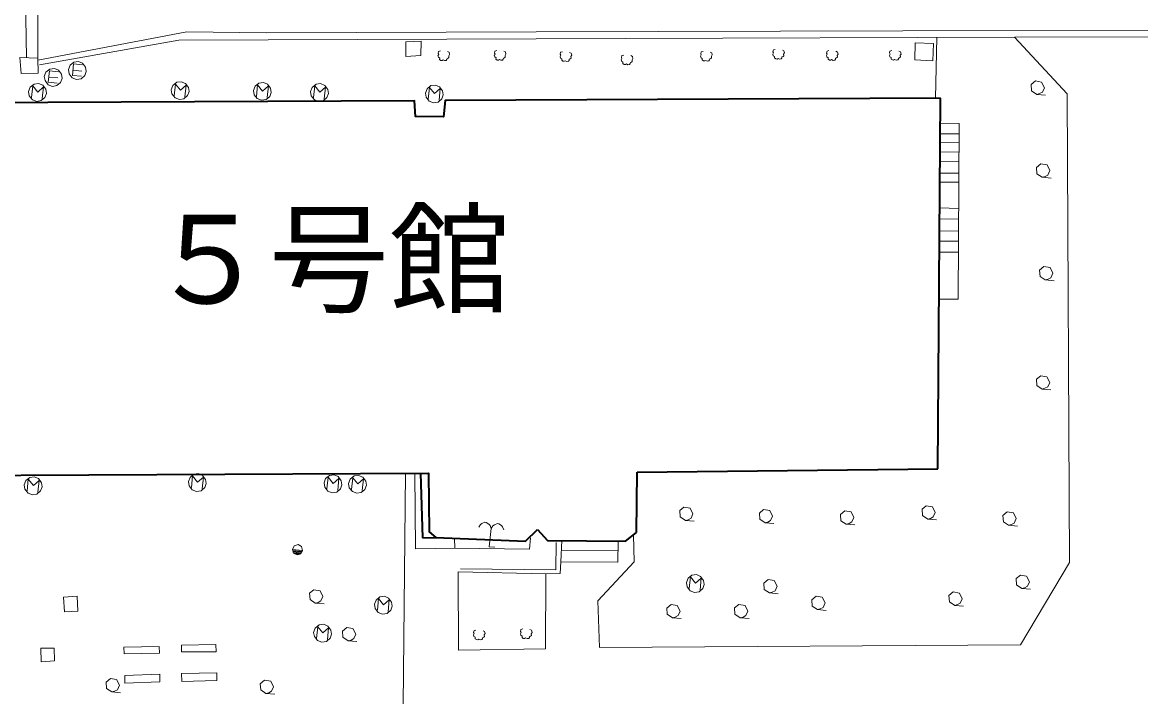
# Model space of a CAD drawing. Units: millimetres, scale not verified. Extents: x -594000 to 594000, y -420000 to 420000.
# Drawn here: x -4260 to 54654, y -67535 to -32032 of the extents above; entities that cross this region are included whole.
import ezdxf
from ezdxf.enums import TextEntityAlignment as Align

# ---------------------------------------------------------------- set-up
doc = ezdxf.new("R2010")
doc.units = ezdxf.units.MM
doc.header["$LTSCALE"] = 2000
for name, color, linetype, lineweight in [('0-0_0', 4, 'Continuous', 18), ('0-1_1', 4, 'Continuous', 18), ('0-2_2', 4, 'Continuous', 18), ('0-6_6', 2, 'Continuous', 40), ('0-A_10', 4, 'Continuous', 18), ('1-3_3', 6, 'Continuous', 50), ('1-5_5', 4, 'Continuous', 18), ('1-7_7', 4, 'Continuous', 18), ('1-8_8', 4, 'Continuous', 18), ('1-D_13', 4, 'Continuous', 18)]:
    doc.layers.add(name, color=color, linetype=linetype, lineweight=lineweight)
doc.styles.add('HG丸ｺﾞｼｯｸM-PRO', font='')
doc.styles.get('HG丸ｺﾞｼｯｸM-PRO').set_extended_font_data('HG丸ｺﾞｼｯｸM-PRO')

msp = doc.modelspace()

# ---------------------------------------------------------------- linework, layer by layer
at = {"layer": '0-0_0'}
for p, q in [((-1750, -34291), (-1543, -34124)), ((-1543, -34124), (-1304, -34087)), ((-1304, -34087), (-1087, -34188)), ((17641, -33666), (17674, -33725)), ((17724, -33989), (17791, -34036)), ((18074, -34033), (18109, -33991)), ((18202, -33788), (18248, -33722)), ((20609, -33647), (20642, -33706)), ((20692, -33971), (20759, -34017)), ((21042, -34014), (21077, -33972)), ((21170, -33769), (21216, -33703)), ((24072, -33706), (24105, -33765)), ((24155, -34030), (24222, -34076)), ((24505, -34074), (24540, -34031)), ((24633, -33829), (24679, -33762)), ((27296, -33878), (27329, -33937)), ((27858, -34001), (27904, -33934)), ((31477, -33688), (31510, -33747)), ((31561, -34012), (31627, -34058)), ((31910, -34056), (31946, -34013)), ((32038, -33811), (32085, -33744)), ((35284, -33584), (35317, -33642)), ((35368, -33907), (35434, -33953)), ((35717, -33951), (35752, -33908)), ((35845, -33706), (35891, -33639)), ((38105, -33649), (38138, -33708)), ((38188, -33972), (38255, -34019)), ((38537, -34016), (38573, -33974)), ((38666, -33771), (38712, -33705)), ((41423, -33643), (41456, -33701)), ((41507, -33966), (41574, -34012)), ((41856, -34010), (41892, -33967)), ((41985, -33765), (42031, -33699)), ((-3107, -34883), (-3021, -34657)), ((-3021, -34657), (-2814, -34489)), ((-2832, -34582), (-2896, -35188)), ((-2359, -34632), (-2832, -34582)), ((-2814, -34489), (-2575, -34452)), ((-2575, -34452), (-2358, -34553)), ((-2358, -34553), (-2199, -34758)), ((-2199, -34758), (-2167, -34982)), ((-1836, -34518), (-1750, -34291)), ((-1796, -34734), (-1836, -34518)), ((-1630, -34948), (-1796, -34734)), ((-1561, -34217), (-1625, -34822)), ((-1587, -34544), (-1122, -34593)), ((-1088, -34267), (-1561, -34217)), ((-1087, -34188), (-928, -34393)), ((-896, -34616), (-974, -34828)), ((-928, -34393), (-896, -34616)), ((27380, -34202), (27446, -34248)), ((27729, -34246), (27765, -34203)), ((-3068, -35099), (-3107, -34883)), ((-2901, -35313), (-3068, -35099)), ((-2675, -35400), (-2901, -35313)), ((-2896, -35188), (-2423, -35237)), ((-2859, -34909), (-2393, -34958)), ((-2245, -35194), (-2436, -35362)), ((-2167, -34982), (-2245, -35194)), ((-1404, -35035), (-1630, -34948)), ((-1625, -34822), (-1151, -34872)), ((-1164, -34996), (-1404, -35035)), ((-974, -34828), (-1164, -34996)), ((48890, -35304), (49114, -35116)), ((48910, -35636), (48890, -35304)), ((49114, -35116), (49438, -35173)), ((49438, -35173), (49587, -35471)), ((-2436, -35362), (-2675, -35400)), ((49189, -35822), (48910, -35636)), ((49335, -35782), (49189, -35822)), ((49648, -35863), (49189, -35822)), ((49484, -35705), (49335, -35782)), ((49587, -35471), (49484, -35705)), ((49174, -39669), (49399, -39480)), ((49194, -40001), (49174, -39669)), ((49473, -40187), (49194, -40001)), ((49399, -39480), (49723, -39538)), ((49723, -39538), (49871, -39836)), ((49871, -39836), (49768, -40069)), ((49619, -40147), (49473, -40187)), ((49933, -40227), (49473, -40187)), ((49768, -40069), (49619, -40147)), ((49333, -45075), (49558, -44887)), ((49353, -45407), (49333, -45075)), ((49558, -44887), (49881, -44944)), ((49881, -44944), (50030, -45242)), ((50030, -45242), (49927, -45475)), ((49632, -45593), (49353, -45407)), ((49778, -45553), (49632, -45593)), ((50091, -45633), (49632, -45593)), ((49927, -45475), (49778, -45553)), ((49166, -50823), (49391, -50635)), ((49391, -50635), (49715, -50692)), ((49186, -51155), (49166, -50823)), ((49465, -51341), (49186, -51155)), ((49760, -51223), (49611, -51301)), ((49715, -50692), (49863, -50990)), ((49863, -50990), (49760, -51223)), ((49611, -51301), (49465, -51341)), ((49925, -51382), (49465, -51341)), ((30372, -57742), (30597, -57553)), ((30597, -57553), (30921, -57610)), ((30921, -57610), (31069, -57908)), ((34569, -57867), (34794, -57678)), ((34794, -57678), (35117, -57736)), ((35117, -57736), (35266, -58034)), ((43137, -57673), (43362, -57485)), ((43157, -58005), (43137, -57673)), ((43362, -57485), (43686, -57542)), ((43686, -57542), (43834, -57840)), ((30392, -58073), (30372, -57742)), ((30671, -58260), (30392, -58073)), ((30817, -58220), (30671, -58260)), ((31131, -58300), (30671, -58260)), ((30966, -58142), (30817, -58220)), ((31069, -57908), (30966, -58142)), ((34589, -58199), (34569, -57867)), ((34868, -58385), (34589, -58199)), ((35163, -58267), (35014, -58345)), ((35266, -58034), (35163, -58267)), ((38848, -57940), (39072, -57751)), ((38868, -58272), (38848, -57940)), ((39147, -58458), (38868, -58272)), ((39072, -57751), (39396, -57808)), ((39396, -57808), (39545, -58106)), ((39545, -58106), (39442, -58340)), ((43436, -58192), (43157, -58005)), ((43582, -58152), (43436, -58192)), ((43896, -58232), (43436, -58192)), ((43731, -58074), (43582, -58152)), ((43834, -57840), (43731, -58074)), ((47401, -57995), (47626, -57806)), ((47421, -58327), (47401, -57995)), ((47626, -57806), (47949, -57864)), ((47949, -57864), (48098, -58162)), ((48098, -58162), (47995, -58395)), ((35014, -58345), (34868, -58385)), ((35327, -58425), (34868, -58385)), ((39293, -58418), (39147, -58458)), ((39606, -58498), (39147, -58458)), ((39442, -58340), (39293, -58418)), ((47700, -58513), (47421, -58327)), ((47846, -58473), (47700, -58513)), ((48159, -58553), (47700, -58513)), ((47995, -58395), (47846, -58473)), ((9967, -59787), (10504, -59838)), ((10031, -59982), (9967, -59787)), ((9985, -59836), (10475, -59888)), ((10000, -59875), (10458, -59918)), ((10020, -59919), (10435, -59959)), ((10025, -59958), (10407, -59993)), ((10210, -60076), (10031, -59982)), ((10063, -59995), (10366, -60027)), ((10116, -60024), (10294, -60047)), ((10400, -60020), (10210, -60076)), ((10504, -59838), (10400, -60020)), ((48098, -61323), (48322, -61134)), ((48322, -61134), (48646, -61192)), ((48646, -61192), (48795, -61490)), ((34800, -61560), (35025, -61372)), ((34820, -61892), (34800, -61560)), ((35025, -61372), (35349, -61429)), ((35349, -61429), (35497, -61727)), ((35497, -61727), (35394, -61961)), ((48118, -61655), (48098, -61323)), ((48397, -61841), (48118, -61655)), ((48543, -61801), (48397, -61841)), ((48856, -61881), (48397, -61841)), ((48692, -61723), (48543, -61801)), ((48795, -61490), (48692, -61723)), ((10874, -62095), (11099, -61907)), ((10894, -62427), (10874, -62095)), ((11173, -62613), (10894, -62427)), ((11099, -61907), (11423, -61964)), ((11423, -61964), (11571, -62262)), ((11571, -62262), (11468, -62496)), ((35099, -62078), (34820, -61892)), ((35245, -62038), (35099, -62078)), ((35559, -62119), (35099, -62078)), ((35394, -61961), (35245, -62038)), ((37332, -62437), (37557, -62248)), ((37353, -62769), (37332, -62437)), ((37557, -62248), (37881, -62305)), ((37881, -62305), (38030, -62604)), ((44558, -62211), (44783, -62022)), ((44579, -62543), (44558, -62211)), ((44783, -62022), (45107, -62080)), ((45107, -62080), (45256, -62378)), ((45256, -62378), (45153, -62611)), ((11319, -62573), (11173, -62613)), ((11633, -62654), (11173, -62613)), ((11468, -62496), (11319, -62573)), ((29694, -62869), (29919, -62680)), ((29715, -63201), (29694, -62869)), ((29919, -62680), (30243, -62737)), ((30243, -62737), (30392, -63036)), ((30392, -63036), (30289, -63269)), ((33264, -62865), (33489, -62676)), ((33284, -63197), (33264, -62865)), ((33489, -62676), (33813, -62734)), ((33813, -62734), (33961, -63032)), ((33961, -63032), (33858, -63265)), ((37632, -62955), (37353, -62769)), ((37778, -62915), (37632, -62955)), ((38091, -62995), (37632, -62955)), ((37927, -62837), (37778, -62915)), ((38030, -62604), (37927, -62837)), ((44858, -62729), (44579, -62543)), ((45004, -62689), (44858, -62729)), ((45317, -62769), (44858, -62729)), ((45153, -62611), (45004, -62689)), ((29994, -63387), (29715, -63201)), ((30140, -63347), (29994, -63387)), ((30453, -63427), (29994, -63387)), ((30289, -63269), (30140, -63347)), ((33564, -63383), (33284, -63197)), ((33710, -63343), (33564, -63383)), ((34023, -63423), (33564, -63383)), ((33858, -63265), (33710, -63343)), ((12609, -64080), (12834, -63891)), ((12629, -64411), (12609, -64080)), ((12834, -63891), (13158, -63948)), ((13158, -63948), (13306, -64246)), ((19511, -64160), (19544, -64219)), ((20073, -64283), (20119, -64216)), ((21982, -64099), (22015, -64158)), ((22544, -64222), (22590, -64155)), ((12908, -64598), (12629, -64411)), ((13054, -64558), (12908, -64598)), ((13368, -64638), (12908, -64598)), ((13203, -64480), (13054, -64558)), ((13306, -64246), (13203, -64480)), ((19595, -64484), (19661, -64530)), ((19944, -64528), (19980, -64485)), ((22066, -64423), (22132, -64469)), ((22415, -64467), (22451, -64424)), ((153, -66768), (378, -66580)), ((173, -67100), (153, -66768)), ((452, -67286), (173, -67100)), ((378, -66580), (701, -66637)), ((701, -66637), (850, -66935)), ((850, -66935), (747, -67169)), ((8275, -66853), (8500, -66664)), ((8296, -67185), (8275, -66853)), ((8500, -66664), (8824, -66721)), ((8824, -66721), (8973, -67020)), ((8973, -67020), (8870, -67253)), ((598, -67246), (452, -67286)), ((911, -67327), (452, -67286)), ((747, -67169), (598, -67246)), ((8575, -67371), (8296, -67185)), ((8721, -67331), (8575, -67371)), ((9034, -67411), (8575, -67371)), ((8870, -67253), (8721, -67331))]:
    msp.add_line(p, q, dxfattribs=at)
for points in [[(17765, -33537), (17667, -33566), (17641, -33666)], [(18248, -33722), (18221, -33609), (18138, -33569)], [(20733, -33518), (20635, -33547), (20609, -33647)], [(21216, -33703), (21189, -33590), (21107, -33551)], [(24196, -33578), (24098, -33607), (24072, -33706)], [(31601, -33560), (31504, -33589), (31477, -33688)], [(35408, -33455), (35310, -33484), (35284, -33584)], [(35891, -33639), (35864, -33527), (35782, -33487)], [(38229, -33520), (38131, -33549), (38105, -33649)], [(38712, -33705), (38685, -33592), (38602, -33552)], [(41547, -33514), (41450, -33543), (41423, -33643)], [(42031, -33699), (42003, -33586), (41921, -33546)], [(17674, -33725), (17636, -33791), (17658, -33872)], [(17658, -33872), (17726, -33910), (17724, -33989)], [(17791, -34036), (17860, -34043), (17911, -34009)], [(17911, -34009), (17986, -34048), (18074, -34033)], [(18109, -33991), (18115, -33936), (18172, -33918)], [(18172, -33918), (18216, -33875), (18202, -33788)], [(20642, -33706), (20604, -33772), (20626, -33853)], [(20626, -33853), (20694, -33891), (20692, -33971)], [(20759, -34017), (20829, -34024), (20879, -33990)], [(20879, -33990), (20954, -34029), (21042, -34014)], [(21077, -33972), (21083, -33917), (21140, -33899)], [(21140, -33899), (21184, -33856), (21170, -33769)], [(24105, -33765), (24067, -33831), (24089, -33912)], [(24089, -33912), (24157, -33951), (24155, -34030)], [(24222, -34076), (24291, -34083), (24342, -34049)], [(24342, -34049), (24417, -34088), (24505, -34074)], [(24540, -34031), (24546, -33976), (24603, -33958)], [(24679, -33762), (24652, -33650), (24569, -33610)], [(24603, -33958), (24647, -33916), (24633, -33829)], [(27329, -33937), (27291, -34003), (27314, -34084)], [(27420, -33750), (27323, -33779), (27296, -33878)], [(27314, -34084), (27381, -34123), (27380, -34202)], [(27765, -34203), (27771, -34148), (27828, -34130)], [(27904, -33934), (27876, -33822), (27794, -33782)], [(27828, -34130), (27872, -34088), (27858, -34001)], [(31510, -33747), (31472, -33813), (31495, -33894)], [(31495, -33894), (31562, -33933), (31561, -34012)], [(31627, -34058), (31697, -34065), (31748, -34031)], [(31748, -34031), (31822, -34070), (31910, -34056)], [(31946, -34013), (31951, -33958), (32009, -33940)], [(32085, -33744), (32057, -33632), (31975, -33592)], [(32009, -33940), (32052, -33898), (32038, -33811)], [(35317, -33642), (35279, -33709), (35301, -33790)], [(35301, -33790), (35369, -33828), (35368, -33907)], [(35434, -33953), (35504, -33961), (35554, -33927)], [(35554, -33927), (35629, -33966), (35717, -33951)], [(35752, -33908), (35758, -33854), (35815, -33836)], [(35815, -33836), (35859, -33793), (35845, -33706)], [(38138, -33708), (38099, -33774), (38122, -33855)], [(38122, -33855), (38189, -33893), (38188, -33972)], [(38255, -34019), (38324, -34026), (38375, -33992)], [(38375, -33992), (38449, -34031), (38537, -34016)], [(38573, -33974), (38579, -33919), (38636, -33901)], [(38636, -33901), (38680, -33858), (38666, -33771)], [(41456, -33701), (41418, -33768), (41441, -33849)], [(41441, -33849), (41508, -33887), (41507, -33966)], [(41574, -34012), (41643, -34020), (41694, -33986)], [(41694, -33986), (41768, -34025), (41856, -34010)], [(41892, -33967), (41898, -33913), (41955, -33895)], [(41955, -33895), (41999, -33852), (41985, -33765)], [(27446, -34248), (27516, -34255), (27567, -34221)], [(27567, -34221), (27641, -34260), (27729, -34246)], [(-3848, -35446), (-3642, -35279), (-3403, -35249)], [(-3403, -35249), (-3185, -35343), (-3027, -35556)], [(3666, -35352), (3872, -35185), (4111, -35155)], [(3735, -35893), (3799, -35280), (4063, -35606)], [(4063, -35606), (4366, -35339), (4301, -35953)], [(4111, -35155), (4329, -35249), (4487, -35462)], [(7998, -35392), (8205, -35225), (8443, -35195)], [(8067, -35934), (8132, -35320), (8396, -35646)], [(8443, -35195), (8662, -35289), (8819, -35502)], [(11007, -35453), (11214, -35286), (11453, -35256)], [(11453, -35256), (11671, -35350), (11829, -35563)], [(17058, -35527), (17264, -35360), (17503, -35330)], [(17503, -35330), (17721, -35424), (17879, -35637)], [(-3896, -35897), (-3934, -35673), (-3848, -35446)], [(-3502, -36190), (-3728, -36103), (-3896, -35897)], [(-3779, -35988), (-3715, -35374), (-3451, -35700)], [(-3451, -35700), (-3148, -35434), (-3213, -36047)], [(-3027, -35556), (-2995, -35771), (-3072, -35983)], [(3618, -35803), (3580, -35579), (3666, -35352)], [(4012, -36096), (3786, -36008), (3618, -35803)], [(4442, -35889), (4251, -36057), (4012, -36096)], [(4487, -35462), (4519, -35677), (4442, -35889)], [(7951, -35843), (7912, -35619), (7998, -35392)], [(8345, -36136), (8118, -36049), (7951, -35843)], [(8774, -35929), (8584, -36097), (8345, -36136)], [(8396, -35646), (8699, -35380), (8634, -35993)], [(8819, -35502), (8852, -35717), (8774, -35929)], [(10960, -35904), (10921, -35680), (11007, -35453)], [(11354, -36197), (11128, -36109), (10960, -35904)], [(11076, -35994), (11141, -35381), (11405, -35707)], [(11405, -35707), (11708, -35440), (11643, -36054)], [(11829, -35563), (11861, -35778), (11784, -35990)], [(17011, -35978), (16972, -35753), (17058, -35527)], [(17127, -36068), (17191, -35455), (17456, -35781)], [(17456, -35781), (17758, -35514), (17694, -36128)], [(17879, -35637), (17912, -35852), (17834, -36064)], [(-3072, -35983), (-3263, -36151), (-3502, -36190)], [(11784, -35990), (11593, -36158), (11354, -36197)], [(17404, -36270), (17178, -36183), (17011, -35978)], [(17834, -36064), (17643, -36232), (17404, -36270)], [(-4080, -56162), (-3873, -55994), (-3635, -55964)], [(-3635, -55964), (-3416, -56058), (-3259, -56271)], [(4574, -55989), (4780, -55822), (5019, -55792)], [(4642, -56530), (4707, -55917), (4971, -56243)], [(5019, -55792), (5237, -55886), (5395, -56099)], [(11718, -56056), (11924, -55889), (12163, -55859)], [(12163, -55859), (12381, -55953), (12539, -56166)], [(13009, -56083), (13216, -55915), (13454, -55885)], [(13454, -55885), (13672, -55979), (13830, -56192)], [(-4127, -56612), (-4166, -56388), (-4080, -56162)], [(-4011, -56703), (-3947, -56089), (-3682, -56416)], [(-3682, -56416), (-3380, -56149), (-3444, -56762)], [(-3259, -56271), (-3226, -56487), (-3304, -56699)], [(4526, -56440), (4487, -56216), (4574, -55989)], [(4920, -56733), (4694, -56645), (4526, -56440)], [(5350, -56526), (5159, -56694), (4920, -56733)], [(4971, -56243), (5274, -55976), (5209, -56590)], [(5395, -56099), (5427, -56314), (5350, -56526)], [(11670, -56507), (11632, -56283), (11718, -56056)], [(12064, -56800), (11838, -56713), (11670, -56507)], [(11787, -56598), (11851, -55984), (12115, -56310)], [(12115, -56310), (12418, -56044), (12353, -56657)], [(12539, -56166), (12571, -56381), (12494, -56593)], [(12962, -56533), (12923, -56309), (13009, -56083)], [(13355, -56826), (13129, -56739), (12962, -56533)], [(13078, -56624), (13142, -56010), (13407, -56336)], [(13407, -56336), (13709, -56070), (13645, -56683)], [(13830, -56192), (13863, -56408), (13785, -56620)], [(-3734, -56905), (-3960, -56818), (-4127, -56612)], [(-3304, -56699), (-3494, -56867), (-3734, -56905)], [(12494, -56593), (12303, -56761), (12064, -56800)], [(13785, -56620), (13595, -56788), (13355, -56826)], [(20440, -58688), (20378, -58533), (20318, -58459), (20180, -58366), (20102, -58357), (19948, -58420), (19873, -58480), (19780, -58618)], [(20632, -59670), (20340, -59639), (20440, -58688), (20533, -58550), (20608, -58489), (20763, -58427), (20840, -58435), (20978, -58528), (21039, -58603), (21101, -58757)], [(9967, -59787), (10063, -59594), (10263, -59530)], [(10263, -59530), (10437, -59624), (10504, -59838)], [(30810, -61306), (31016, -61138), (31255, -61108)], [(30878, -61847), (30943, -61233), (31207, -61560)], [(31255, -61108), (31473, -61203), (31631, -61415)], [(30762, -61756), (30723, -61532), (30810, -61306)], [(31156, -62049), (30930, -61962), (30762, -61756)], [(31586, -61843), (31395, -62011), (31156, -62049)], [(31207, -61560), (31510, -61293), (31445, -61907)], [(31631, -61415), (31663, -61631), (31586, -61843)], [(14325, -62898), (14286, -62674), (14372, -62448)], [(14372, -62448), (14579, -62281), (14817, -62250)], [(14441, -62989), (14505, -62375), (14770, -62702)], [(14770, -62702), (15072, -62435), (15008, -63049)], [(14817, -62250), (15036, -62345), (15193, -62557)], [(14718, -63191), (14492, -63104), (14325, -62898)], [(15148, -62985), (14958, -63153), (14718, -63191)], [(15193, -62557), (15226, -62773), (15148, -62985)], [(11125, -64375), (11086, -64151), (11172, -63924)], [(11172, -63924), (11379, -63757), (11617, -63727)], [(11241, -64466), (11306, -63852), (11570, -64178)], [(11570, -64178), (11872, -63912), (11808, -64525)], [(11617, -63727), (11836, -63821), (11993, -64034)], [(11993, -64034), (12026, -64250), (11948, -64462)], [(19635, -64032), (19538, -64061), (19511, -64160)], [(20119, -64216), (20091, -64104), (20009, -64064)], [(22015, -64158), (21977, -64225), (22000, -64305)], [(22106, -63971), (22009, -64000), (21982, -64099)], [(22590, -64155), (22562, -64043), (22480, -64003)], [(11519, -64668), (11292, -64581), (11125, -64375)], [(11948, -64462), (11758, -64630), (11519, -64668)], [(19544, -64219), (19506, -64286), (19529, -64366)], [(19529, -64366), (19596, -64405), (19595, -64484)], [(19661, -64530), (19731, -64537), (19782, -64504)], [(19782, -64504), (19856, -64543), (19944, -64528)], [(19980, -64485), (19986, -64431), (20043, -64412)], [(20043, -64412), (20087, -64370), (20073, -64283)], [(22000, -64305), (22067, -64344), (22066, -64423)], [(22132, -64469), (22202, -64476), (22253, -64443)], [(22253, -64443), (22327, -64482), (22415, -64467)], [(22451, -64424), (22457, -64369), (22514, -64351)], [(22514, -64351), (22558, -64309), (22544, -64222)]]:
    msp.add_lwpolyline(points, dxfattribs=at)
at = {"layer": '0-1_1'}
msp.add_line((15933, -55777), (15806, -67974), dxfattribs=at)
for points in [[(97597, -33511), (97594, -32706), (55973, -32787), (48016, -32807), (27522, -32874), (3985, -32971), (-3353, -34263)], [(48016, -32807), (50777, -35802), (50899, -60465), (48325, -64815), (26141, -64954), (26050, -62495), (27965, -60437), (27931, -59017)], [(23323, -61073), (23295, -65016), (18713, -65081), (18696, -60971)]]:
    msp.add_lwpolyline(points, dxfattribs=at)
at = {"layer": '0-2_2'}
for p, q in [((-4138, -27332), (-4049, -33897)), ((-3451, -33921), (-3434, -27604))]:
    msp.add_line(p, q, dxfattribs=at)
at = {"layer": '0-2_2', "color": 3, "lineweight": 35}
for p, q in [((16707, -55773), (16819, -59179)), ((16819, -59179), (17525, -59164))]:
    msp.add_line(p, q, dxfattribs=at)
at = {"layer": '0-2_2'}
for points in [[(98008, -33520), (98031, -32228), (79342, -32351), (62100, -32438), (42125, -32475), (22815, -32531), (8582, -32575), (4401, -32533), (-3447, -34014)], [(16414, -55775), (16444, -59754), (18528, -59721), (18501, -59204)]]:
    msp.add_lwpolyline(points, dxfattribs=at)
for points in [[(15940, -33823), (15934, -33055), (16755, -33018), (16737, -33782)], [(42767, -34013), (42775, -33109), (43740, -33136), (43705, -34049)], [(-4329, -34731), (-4390, -33883), (-3451, -33921), (-3421, -34703)], [(-2044, -63063), (-2101, -62304), (-1379, -62242), (-1338, -63038)], [(-3266, -65697), (-3290, -64979), (-2586, -64978), (-2570, -65659)]]:
    msp.add_lwpolyline(points, close=True, dxfattribs=at)
at = {"layer": '0-A_10'}
msp.add_lwpolyline([(18814, -60807), (23837, -60851), (23862, -59422)], dxfattribs=at)
at = {"layer": '1-3_3', "color": 3, "lineweight": 35}
for p, q in [((43971, -55534), (44114, -36022)), ((28097, -58887), (28121, -55712)), ((28121, -55712), (43971, -55534)), ((22255, -59356), (22886, -58732)), ((22886, -58732), (23402, -59315)), ((27507, -59351), (28097, -58887)), ((17525, -59164), (22255, -59356)), ((23402, -59315), (27507, -59351))]:
    msp.add_line(p, q, dxfattribs=at)
for points in [[(44114, -36022), (18012, -36146), (17929, -36998), (16460, -36981), (16390, -36155), (-26110, -36357), (-26098, -37301), (-26525, -37418), (-26397, -42946), (-27727, -43054), (-27631, -49344), (-26473, -49442), (-26348, -55232), (-25895, -55230), (-25825, -55979)], [(-25825, -55979), (17145, -55771), (17180, -58864), (17525, -59164)]]:
    msp.add_lwpolyline(points, dxfattribs=at)
at = {"layer": '1-5_5'}
for p, q in [((44100, -37896), (45087, -37903)), ((44093, -38864), (45081, -38843)), ((44097, -38375), (45084, -38365)), ((44089, -39380), (45078, -39359)), ((44085, -39973), (45074, -39978)), ((44082, -40448), (45072, -40450)), ((44072, -41803), (45064, -41832)), ((44068, -42384), (45061, -42394)), ((44060, -43547), (45054, -43553)), ((44063, -43033), (45057, -43013)), ((44055, -44129), (45050, -44129)), ((24139, -59831), (27123, -59847))]:
    msp.add_line(p, q, dxfattribs=at)
for points in [[(44105, -37344), (45090, -37350), (45036, -46615), (44036, -46608)], [(24167, -59322), (24106, -60440), (27116, -60450), (27129, -59347)]]:
    msp.add_lwpolyline(points, dxfattribs=at)
at = {"layer": '1-7_7'}
msp.add_line((43911, -32821), (43855, -36023), dxfattribs=at)
at = {"layer": '1-8_8'}
for points in [[(4117, -65176), (4117, -64824), (5930, -64791), (5951, -65183)], [(1102, -65282), (1089, -64929), (2953, -64889), (2967, -65242)], [(1140, -66820), (1131, -66429), (2987, -66350), (2981, -66764)], [(4140, -66737), (4121, -66320), (5986, -66279), (5979, -66693)]]:
    msp.add_lwpolyline(points, close=True, dxfattribs=at)
at = {"layer": '1-D_13'}
for points in [[(18528, -59721), (22457, -59762), (22507, -59177)], [(18696, -60971), (23323, -61073), (24067, -61053), (24106, -60440)]]:
    msp.add_lwpolyline(points, dxfattribs=at)

# ---------------------------------------------------------------- texts
at = {"layer": '0-6_6', "style": 'HG丸ｺﾞｼｯｸM-PRO'}
msp.add_text('５号館', height=4655, dxfattribs=at).set_placement((2370, -48227), align=Align.BOTTOM_LEFT)

doc.saveas('drawing.dxf')
